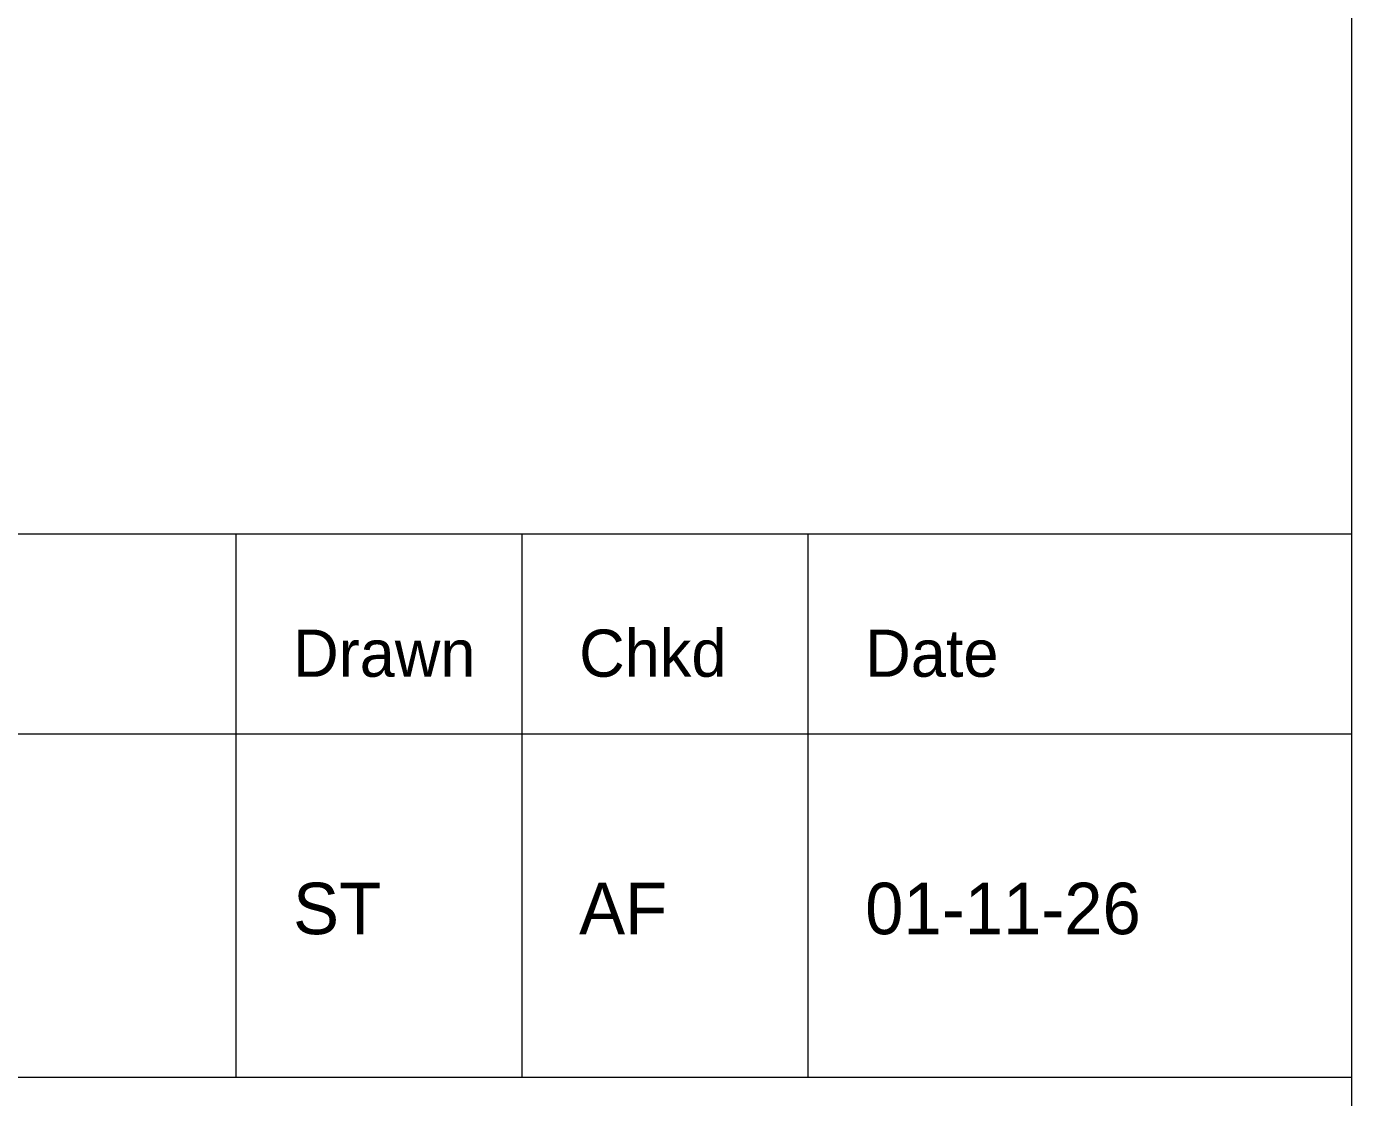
# Paper-space layout '02 Elevations' of a CAD drawing. Header units: millimetres. Extents: x 5 to 415, y 7 to 290.
# Drawn here: x 368.68 to 415, y 111.29 to 148.73 of the extents above; entities that cross this region are included whole.
import ezdxf

# ---------------------------------------------------------------- set-up
doc = ezdxf.new("R2010")
doc.units = ezdxf.units.MM
doc.layers.add('SHEET', color=7, linetype='Continuous')
doc.layers.add('TEXT', color=7, linetype='Continuous')

# ---------------------------------------------------------------- blocks, each defined once
blk = doc.blocks.new('SHEET_02')
at = {"layer": 'SHEET', "lineweight": 18}
for p, q in [((415, 290), (415, 7)), ((342, 131), (415, 131)), ((376, 131), (376, 112)), ((386, 131), (386, 112)), ((396, 131), (396, 112)), ((342, 124), (415, 124)), ((342, 112), (415, 112))]:
    blk.add_line(p, q, dxfattribs=at)
at = {"layer": 'TEXT'}
for s, height, p in [('Drawn', 1.65, (378, 126)), ('Chkd', 1.65, (388, 126)), ('Date', 1.65, (398, 126)), ('ST', 1.8, (378, 117)), ('AF', 1.8, (388, 117)), ('01-11-26', 1.8, (398, 117))]:
    blk.add_text(s, height=height, dxfattribs=at).set_placement(p)

psp = doc.layouts.new('02 Elevations')

# ---------------------------------------------------------------- block references
psp.add_blockref('SHEET_02', (0, 0))

doc.saveas('drawing.dxf')
